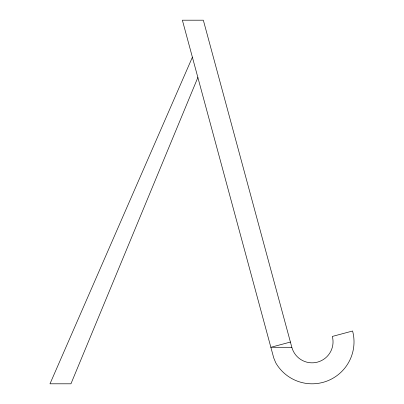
<?xml version="1.0" encoding="UTF-8"?>
<svg xmlns="http://www.w3.org/2000/svg" width="404" height="404" viewBox="0 0 404 404"><rect width="100%" height="100%" fill="white"/><g stroke="black" fill="none" stroke-linecap="round" stroke-linejoin="round"><path stroke-width="0.61" d="M197.869 77.467L70.953 383.8L49.985 383.8L192.39 57.227M290.42 342.052L270.857 347.294L291.824 347.294A20.968 20.968 0 0 0 317.504 362.12A20.968 20.968 0 0 0 332.33 336.436L352.586 331.012A41.935 41.935 0 0 1 275.76 362.832L273.745 357.964L182.376 20.2L203.343 20.2L291.824 347.294"/></g></svg>
